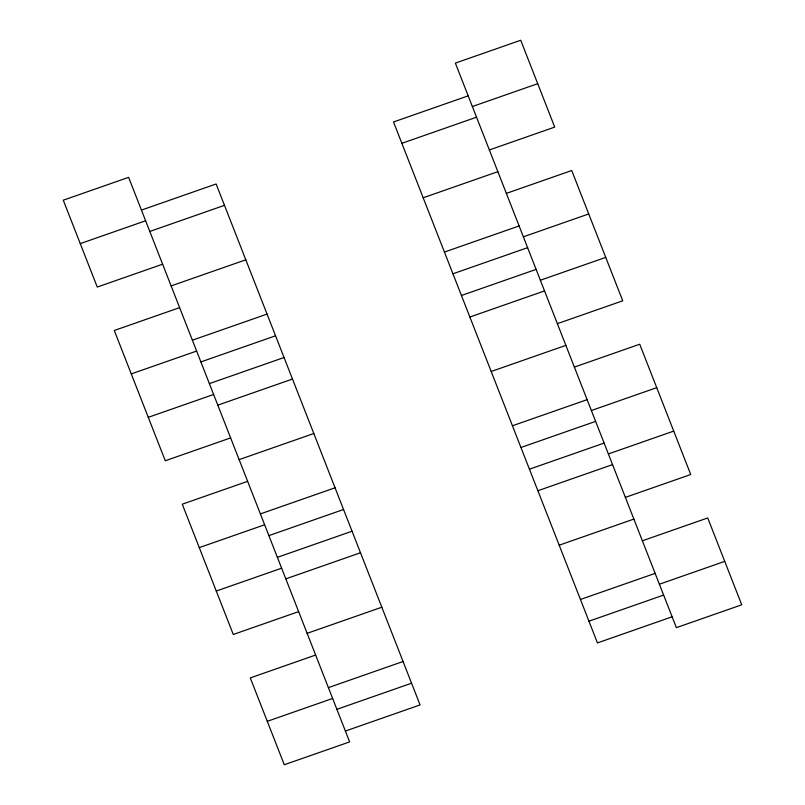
<?xml version="1.0" encoding="UTF-8"?>
<svg xmlns="http://www.w3.org/2000/svg" width="805" height="805" viewBox="0 0 805 805"><rect width="100%" height="100%" fill="white"/><g stroke="black" fill="none" stroke-linecap="round" stroke-linejoin="round"><path stroke-width="1.21" d="M141.439 210.095L216.122 183.983L420.069 704.928L345.385 731.041M468.188 95.855L393.504 121.968L597.451 642.913L672.135 616.791M80.269 243.623L145.614 220.771M472.364 106.532L537.71 83.68M149.8 231.448L224.484 205.335M401.856 143.32L476.54 117.198M162.62 264.201L97.264 287.053L63.263 200.193L128.619 177.352L349.642 741.898L284.286 764.75L250.285 677.901L315.63 655.049M489.37 149.951L554.715 127.099L520.714 40.25L455.358 63.102L676.381 627.648L741.737 604.807L707.736 517.947L642.38 540.799M171.123 285.916L245.807 259.804M423.178 197.778L497.872 171.666M179.616 307.631L114.27 330.483L165.277 460.762L230.622 437.91M506.365 193.381L571.721 170.529L622.728 300.808L557.372 323.66M192.375 340.203L267.059 314.091M444.43 252.066L519.124 225.953M131.275 373.902L196.621 351.061M523.371 236.811L588.717 213.959M200.868 361.918L275.562 335.796M452.933 273.781L527.617 247.668M209.37 383.623L284.054 357.511M461.436 295.495L536.12 269.383M148.271 417.332L213.627 394.48M540.376 280.231L605.722 257.389M217.803 405.156L292.487 379.044M469.868 317.029L544.552 290.907M239.125 459.625L313.809 433.513M491.191 371.487L565.875 345.375M247.628 481.34L182.272 504.192L233.279 634.471L298.635 611.619M574.378 367.09L639.723 344.238L690.73 474.517L625.384 497.369M260.377 513.912L335.061 487.79M512.443 425.775L587.127 399.662M199.278 547.611L264.624 524.769M591.373 410.52L656.729 387.668M268.88 535.617L343.564 509.505M520.946 447.489L595.63 421.377M277.383 557.332L352.067 531.22M529.438 469.204L604.132 443.082M216.283 591.041L281.629 568.189M608.379 453.94L673.725 431.098M285.805 578.865L360.499 552.753M537.871 490.738L612.555 464.616M307.128 633.334L381.822 607.222M559.193 545.196L633.877 519.084M328.39 687.621L403.074 661.499M580.445 599.484L655.129 573.371M267.29 721.32L332.636 698.468M659.386 584.229L724.731 561.377M336.882 709.326L411.566 683.214M588.948 621.198L663.632 595.086"/></g></svg>
